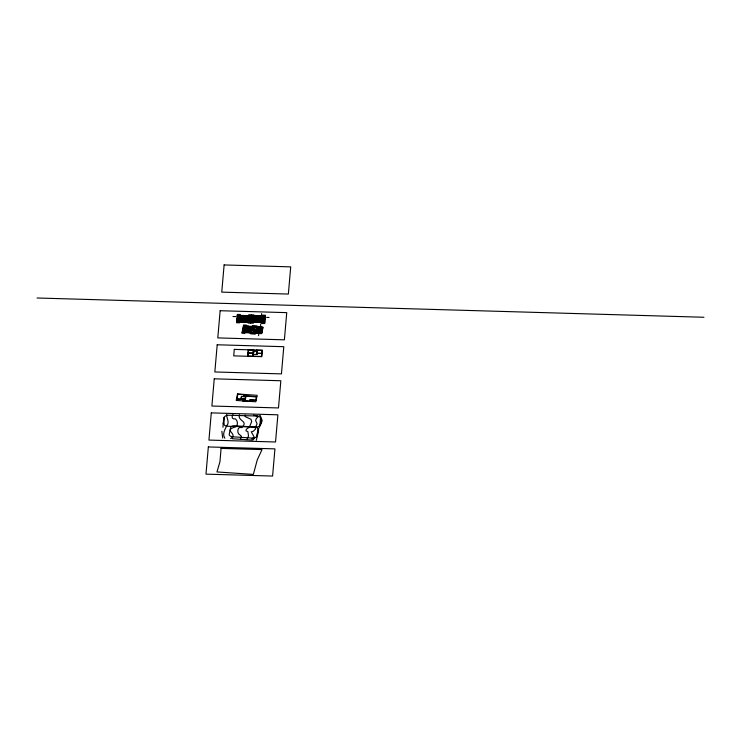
<?xml version="1.0" encoding="UTF-8"?>
<svg xmlns="http://www.w3.org/2000/svg" width="741" height="741" viewBox="0 0 741 741"><rect width="100%" height="100%" fill="white"/><g stroke="black" fill="none" stroke-linecap="round" stroke-linejoin="round"><path stroke-width="1.11" d="M260.786 323.891L260.526 325.716M261.462 315.231L261.592 313.628M259.369 321.946L259.72 320.899M256.46 316.111L256.293 317.982L254.645 318.213L254.709 317.481L256.34 317.509M259.943 316.463L261.332 316.444M242.02 319.325L241.307 319.834L247.392 319.741L247.327 320.473L245.706 320.445M249.402 319.723L248.893 319.908M237.546 318.463L237.62 317.685M238.213 318.158L238.259 317.611M238.88 317.843L239.352 317.694L238.861 317.63M245.864 321.251L247.624 321.789M246.021 321.214L247.8 320.862M246.142 319.982L246.049 320.093A1.065 0.611 0 0 1 246.012 320.297M246.234 321.585L246.299 320.77C250.764 320.881 243.937 321.27 246.253 321.538M247.337 321.446L246.734 321.529L247.309 321.316M247.892 321.798L248.189 321.001M250.013 319.945L250.06 319.399M250.653 319.871L250.717 319.093M251.319 318.862L251.384 318.084M251.986 318.556L252.033 318.009M253.941 316.861L253.904 316.379M254.265 316.778L255.738 317.176L255.812 316.37M254.7 316.509L255.312 316.426L254.728 316.639M255.701 320.251L254.469 320.705L254.496 319.945L260.536 320.39L259.906 319.843M256.043 316.37L254.413 316.166M252.838 354.198L253.014 352.151M255.793 320.14L256.071 317.333L256.293 317.982M256.247 317.62L256.219 317.889A1.204 0.695 0 0 1 256.191 317.611L255.886 317.63M253.57 352.049L253.663 350.901M260.017 318.621L260.739 318.111L256.516 317.991L256.682 316.12M254.126 352.179L252.829 352.031L252.635 354.309L257.108 354.439L257.312 352.16L256.562 352.253L256.673 350.993M261.119 317.593L261.323 316.602M262.685 320.093L263.175 320.316M263.777 320.344L263.824 319.797M264.426 320.269L264.491 319.491M223.865 423.871L224.421 417.378A3.974 2.288 0 0 1 228.589 415.21L256.701 416.016A3.974 2.288 0 0 1 260.462 418.424L261.101 418.443L260.536 424.926L259.906 424.908A3.974 2.288 0 0 1 255.738 427.085L227.626 426.27A3.974 2.288 0 0 1 223.865 423.871L223.226 423.852L223.791 417.359L224.421 417.378M237.009 321.279L237.083 320.418M237.342 316.74L237.481 315.823M237.87 321.844L238.834 321.714M238.13 319.056L237.537 319.538M239.204 319.63L238.722 319.39L239.176 319.584M239.621 321.9L239.538 322.817L236.601 322.733L237.324 314.416L240.26 314.499L240.177 315.407M239.639 321.668L240.158 315.638M240.714 321.344L240.797 320.399M241.14 320.557L241.733 320.214L241.066 320.538M241.464 316.833L241.992 317.204L241.381 316.842M241.557 315.749L241.094 317.018L242.492 316.879M242.131 318.102L241.501 317.556L245.716 317.676L245.882 315.805M241.881 318.639L241.974 317.574L241.455 318.037M241.723 321.659L241.909 320.381M241.983 319.741L242.168 317.694L246.253 317.806M242.122 317.046L242.316 315.768M241.195 315.87L242.594 315.777M242.196 321.446L242.39 320.631L241.853 320.612M242.594 316.833L242.789 316.009M242.474 320.584L242.39 321.501L241.779 321.437M242.566 321.751L242.733 319.88M242.928 317.602L243.094 315.722L243.011 317.602M242.65 321.761L242.807 319.88M243.428 317.732L243.28 320.168L245.493 320.232M243.465 319.065L243.52 318.398M243.761 321.399L243.835 320.575L245.03 320.584M244.095 317.63L245.743 317.407M244.224 316.148L244.15 316.972L245.771 317.018M244.725 319.102L244.78 318.435M244.808 319.825L244.984 317.778M244.928 321.298L245.114 320.955A1.065 0.611 0 0 1 245.16 320.751L245.067 320.612M245.086 318.343L245.012 319.26L243.15 319.204L243.224 318.287L245.086 318.343L243.215 318.398M245.354 316.314L245.697 316.583A1.204 0.695 0 0 1 245.706 316.277M245.382 317.009L245.466 316.898A1.065 0.611 0 0 1 245.512 316.685L245.503 316.527M245.447 316.185L245.577 316.509A1.065 0.611 0 0 1 245.54 316.324M245.354 321.835L245.521 319.964M245.586 321.844L245.993 320.316M246.105 315.814L245.938 317.685L247.605 317.278M246.068 319.862L246.345 317.583M246.447 317.38L246.262 319.982L247.392 319.741M246.318 321.965L247.429 321.965M247.781 316.305L247.198 316.185L247.735 316.435M248.235 316.787L248.392 315.99M248.087 322.14L248.013 323.057L250.551 323.132L251.264 314.814L248.726 314.749L248.652 315.657M248.105 321.918L248.633 315.888M248.346 320.047L248.55 317.759M249.578 317.945L249.059 318.148L249.541 317.982M250.134 318.5L250.18 317.954M250.143 322.205L248.568 322.029M250.782 317.444L250.736 318.843L250.893 317.972L248.559 317.908M250.801 319.047L250.717 319.964L248.383 319.899M247.79 356.273L248.346 349.789M247.92 356.05L248.439 350.021M250.847 322.224L250.773 323.141L253.311 323.215L253.385 322.298M250.875 321.992L251.394 315.962M251.412 315.731L251.495 314.823L254.033 314.897L253.95 315.805M251.857 320.001L251.903 319.454M252.459 320.01L252.987 319.806L252.496 319.964M252.922 322.279L251.347 322.113M253.403 322.066L253.931 316.036M253.644 321.955L253.478 321.27M254.256 321.65L254.848 321.761L254.302 321.52M255.358 321.529L255.404 321.038C251.412 320.297 257.331 323.104 255.321 321.075M252.987 356.199L253.144 354.318M253.339 352.04L253.505 350.169L248.328 350.021M255.932 322.14L256.099 320.269L254.469 320.214L255.608 319.973M253.209 356.208L253.366 354.328M256.164 322.15L256.321 320.269M256.516 317.991L258.146 318.037M253.922 349.947L253.848 350.78L256.506 350.854L256.581 350.03M256.284 321.668L256.34 321.029A1.204 0.695 0 0 1 256.367 321.307M256.59 321.77L256.664 320.946L257.849 320.955L257.822 321.807M256.97 317.343L257.044 316.518M256.905 322.4L258.09 322.437M257.053 320.177L257.229 318.13M257.266 319.464L257.322 318.797M258.276 316.555L258.201 317.38L256.571 317.352M258.526 319.501L258.637 319.038M258.785 318.176L258.516 320.612L256.303 320.547M258.868 322.224L259.109 320.353M259.47 316.194L259.304 318.074M256.794 352.142L256.951 350.271L261.99 350.41L261.462 356.44L247.809 356.05M259.85 317.565L259.841 316.509M256.923 354.318L257.099 352.262M259.646 322.178L259.554 320.936M259.878 320.26L260.054 318.213L255.969 318.093M260.045 317.565L260.554 316.296M260.749 316.351L261.351 316.324M260.656 321.112L260.054 320.751L260.6 320.807M260.86 321.927L260.665 320.973M261.666 322.539L260.091 322.363M261.86 322.539L261.777 323.456L264.713 323.539L265.435 315.231L262.499 315.138L262.425 316.055M261.879 322.316L262.407 316.287M262.119 320.445L262.323 318.148M262.74 322.437L263.62 322.428M263.351 318.343L262.823 318.547L263.314 318.38M263.907 318.899L264.509 318.408L263.953 319.223M264.509 319.241L264.556 317.843M264.574 319.445L264.491 320.362L262.157 320.297M264.583 319.288L264.667 318.371L262.333 318.306M264.694 321.214L264.62 322.085M265.009 317.537L265.093 316.629M259.906 424.908L260.462 418.424M247.54 318.009L246.457 317.704M242.187 320.39L241.714 320.427M221.855 431.243L222.708 438.079M253.867 331.69C251.801 332.255 255.525 332.589 253.922 331.616M251.134 332.505L249.717 332.366L250.236 332.394M245.595 329.689L247.086 329.458L243.141 329.189M243.354 329.013L243.511 328.235M244.048 328.735L244.16 328.189M245.271 328.272L244.725 328.458L245.225 328.309M245.66 329.365L247.17 329.05L243.168 329.06M246.132 329.402L247.031 329.736M245.688 329.226L247.114 329.319L247.327 328.263L251.773 328.559L251.551 329.625L262.008 330.338M251.468 330.032L251.996 329.791L251.264 330.134M251.94 330.069L252.468 329.828L251.523 329.764L251.31 330.829L249.124 330.681L248.744 332.542M252.894 330.134L251.607 329.347L253.033 329.449L252.079 329.384L252.894 330.134L252.468 329.828M257.09 327.272L257.599 327.133L257.099 327.272M258.137 327.67L258.248 327.124M258.702 328.031L258.859 327.253M242.427 331.848L242.613 330.94M243.354 327.29L243.539 326.373M243.15 330.421L243.585 330.449M243.669 327.855L244.104 327.892M244.595 325.947L245.521 326.142M244.234 332.468L243.307 332.274M245.364 330.43L245.827 328.152M245.021 332.524L244.836 333.431L241.918 333.237L243.604 324.966L246.521 325.16L246.327 326.068M245.067 332.292L246.29 326.299M245.956 332.589L247.485 332.524M246.244 331.579L247.809 331.329L247.651 332.135M246.642 329.291L245.753 328.911L247.17 329.05M246.577 331.996L247.17 332.033L246.66 331.764M247.105 330.319L247.494 328.383M247.281 330.551L248.8 331.116M248.337 330.514L248.754 328.467M248.624 329.865L248.43 329.291M248.439 330.745L248.763 331.301M248.513 332.524L248.893 330.662L246.864 330.523L247.086 329.458L243.233 329.217M249.587 328.411L249.958 326.549M249.3 332.681L250.412 332.728M249.874 329.949L250.282 329.421M250.263 327.92L250.43 327.105M249.884 330.616L250.301 328.578M251.986 328.319L250.458 327.985M250.68 327.948L250.847 327.133L250.245 327.04L250.06 327.957L250.662 327.948M251.171 326.827L252.227 327.133M250.884 332.922L250.699 333.83L255.265 334.145L255.45 333.228M251.903 327.754L252.422 328.161L251.875 327.8M252.033 327.124L252.551 327.522L252.005 327.161M252.199 326.466L252.385 325.558L256.951 325.864L256.766 326.781M252.496 329.689L253.033 329.449M253.394 326.549L255.543 326.827M252.977 329.717L253.19 328.652L254.765 328.763L254.543 329.828L254.747 328.856M252.82 330.884L253.024 329.865L252.727 330.921L254.302 331.032L254.515 329.967L254.228 330.977M253.052 329.726L253.255 328.708M258.007 429.91L258.646 429.947L257.331 436.403L256.701 436.356L258.063 429.641A3.974 2.288 0 0 0 254.589 427.094L234.962 425.769A3.974 2.288 0 0 0 230.553 427.77L229.238 434.226A3.974 2.288 0 0 0 232.72 436.773L232.322 438.728L251.949 440.061L252.348 438.098A3.974 2.288 0 0 0 256.757 436.088M254.2 333.015L252.107 332.876M241.205 399.158L242.39 399.242M255.497 333.005L256.09 330.069M256.117 329.93L256.794 327.013M256.34 331.422L256.599 330.106M256.636 329.967L256.895 328.652M256.97 327.967L256.497 328.068M256.895 329.05L256.386 328.615M242.566 400.872L242.844 399.501L236.481 399.075M242.891 399.279L242.992 398.778L240.964 398.639L241.427 396.37L243.456 396.509L243.835 394.647L237.861 394.24L236.916 398.871L243.113 399.288M256.803 330.856L257.062 329.124M243.78 396.027L243.678 396.528L245.864 396.676L245.03 400.807L245.327 398.936M244.104 394.434L243.826 395.796L256.858 396.685M243.502 399.779L243.298 400.918L244.521 400.77M244.011 398.843L243.863 399.76L243.029 399.723M257.766 332.209L258.711 332.144L258.498 333.2M258.609 328.078L256.525 327.939M257.933 332.227L257.748 333.144L257.84 332.274M258.776 328.078L258.961 327.17M257.942 333.163L258.748 329.226M259.165 327.17L258.757 329.18L262.295 328.921M258.025 333.172L258.618 330.245L258.359 331.116M258.646 330.106L259.165 327.522M259.091 330.273L258.905 331.19L255.821 331.394M259.118 330.134L259.304 329.217L256.432 328.763L256.821 329.05M259.711 327.207L258.942 328.254M259.22 331.709L260.915 332.061M260.184 327.013L261.73 327.244M259.498 331.727L259.313 332.644L260.767 332.765M260.554 327.263L262.573 327.559M260.869 327.281L260.647 328.189L262.101 328.319M260.36 330.356L262.073 330.866M260.387 330.227L262.101 329.856M260.971 327.365L260.952 327.457A1.204 0.695 0 0 0 261.48 327.402L261.406 327.578A1.065 0.611 0 0 1 261.073 327.466L261.017 327.55M260.082 332.024L260.193 331.848A1.204 0.695 0 0 1 259.683 331.82M260.313 332.042L260.276 331.857A1.204 0.695 0 0 0 260.786 331.894A1.065 0.611 0 0 1 260.369 331.959M261.647 327.596L261.666 327.503A1.065 0.611 0 0 0 262.018 327.531L261.684 327.615M260.813 332.746L260.999 331.829M262.138 327.531L262.157 327.439A1.204 0.695 0 0 1 261.638 327.42M261.517 330.551L261.851 331.107M261.712 330.217L262.138 329.699M262.138 328.291L262.323 327.383M261.879 330.56L261.823 330.829A1.204 0.695 0 0 1 261.823 330.551M261.999 329.967L261.944 330.236A1.204 0.695 0 0 1 261.944 329.958M261.619 333.107L261.805 332.2M261.953 331.459L262.082 330.819M262.249 330.004L262.388 329.319M262.527 328.634L262.712 327.717M249.773 401.353L250.05 399.992L256.108 400.399M243.307 329.263L243.15 330.041L243.854 329.3M243.761 330.171L243.872 329.625M244.354 330.208L244.891 330.041M246.827 327.151L247.105 326.522M247.151 327.151L248.92 327.457M247.624 326.892L248.235 326.837L247.624 327.022M247.744 328.291L249.022 327.892L248.967 328.374M248.735 326.8L248.568 327.605L246.994 327.503L249.245 326.883M248.976 326.818L247.374 326.54M249.356 328.393L249.745 326.531M249.421 332.07L249.587 331.246M249.81 332.135L249.995 331.227L249.402 331.19L249.217 332.098L249.837 332.098M251.051 331.903L251.384 332.246M251.106 331.625L251.634 331.616M255.923 333.005L256.432 333.042M257.034 333.089L257.146 332.542M252.023 329.652L251.551 329.625M258.498 335.664L258.785 334.302M222.93 427.27L223.384 422.527M252.931 440.126L254.219 438.431L253.913 436.505L251.273 431.808L253.218 431.308L255.506 429.104L255.275 427.779L257.071 423.806L255.645 420.592L256.247 418.637L258.544 416.322L253.524 415.201M261.184 423.75L262.175 420.555L260.462 416.034A1.964 1.13 0 0 0 260.11 415.59L259.572 415.368M245.206 415.016L244.66 415.757L245.475 416.748L250.94 419.258L251.699 421.573L249.374 427.149L246.318 429.271L245.993 430.864L247.855 431.577L248.531 436.051L246.688 439.7M260.647 424.899L258.674 428.465L256.96 436.06A5.113 2.955 0 0 0 257.007 436.82L257.155 437.134M256.96 437.848L256.312 440.274M237.518 319.51L238.083 318.732M250.189 318.825L250.754 318.046L250.254 318M251.282 319.908L251.857 319.13M258.155 327.994L258.804 327.235L258.313 327.17M241.307 319.834L241.825 319.371M260.221 318.584L260.739 318.111M260.582 319.908L260.063 320.381L260.258 318.102L260.693 318.602M254.923 327.392L254.265 327.365M254.96 328.05L254.265 328.068M254.274 327.402L254.33 328.022M240.788 321.427L241.427 321.242M260.61 316.713L261.249 316.527M249.56 332.348L250.217 332.19M254.645 318.213L255.784 317.972L255.58 320.251L254.496 319.945M230.599 438.607C238.871 433.504 222.393 430.641 235.49 426.909C238.38 425.427 237.796 420.592 235.36 418.85C231.294 419.471 231.803 416.405 232.961 414.608M232.97 316.518L235.749 316.592M266.677 317.389L269.057 317.454M37.05 297.993L703.95 317.259M237.25 315.323L265.352 316.138M242.251 315.999L242.872 315.972L242.789 316.889L242.177 316.824M255.784 316.416L256.405 316.388L255.765 316.685M260.258 316.518L259.646 316.453L259.572 317.37L260.184 317.343M244.261 316.12L245.845 316.166M258.238 316.527L256.645 316.509L256.664 317.241A1.204 0.695 0 0 0 256.747 316.963M257.071 316.629L256.914 316.629A1.065 0.611 0 0 1 256.914 316.833M254.182 316.787L255.765 316.833M254.246 317.018L256.08 316.926M245.503 316.898L245.688 316.62A1.204 0.695 0 0 0 245.651 316.926M257.025 317.231L256.868 317.222A1.065 0.611 0 0 0 256.895 317.018M245.993 317.046L246.29 317.352A1.065 0.611 0 0 1 246.253 317.556M245.984 317.231L247.568 317.25M259.85 317.519L261.24 317.556M237.5 317.009L240.038 317.083M248.504 317.333L251.042 317.398M251.264 317.407L253.802 317.481M262.277 317.722L264.815 317.796L262.24 318.148M237.463 317.435L240.01 317.38M248.467 317.75L251.014 317.694M251.236 317.833L253.783 317.778M239.88 317.657L237.546 317.583L237.37 319.584L239.714 319.649M253.654 318.056L251.319 317.982L251.143 319.982L253.487 320.047M243.409 318.009L244.956 318.056M257.21 318.408L258.766 318.454M255.738 318.454L255.895 318.917L251.134 318.908M257.173 318.852L258.887 318.843M237.37 318.51L242.094 318.565M246.179 318.639L250.912 318.908M259.98 319.084L264.685 319.306M237.352 318.649L241.872 318.778L241.779 319.853L241.344 319.352M246.355 318.908L250.903 319.038M251.125 319.047L255.673 319.176M260.156 319.306L264.676 319.436M255.664 319.306L255.626 319.769M243.317 319.121L244.863 319.102M257.118 319.519L258.665 319.501M243.28 319.491L244.826 319.538M257.081 319.899L258.637 319.936M237.259 319.732L239.797 319.797M248.272 320.047L250.81 320.121L248.263 320.177M251.032 320.131L253.57 320.195M262.045 320.445L264.583 320.52M237.25 319.853L239.788 319.927M251.023 320.251L253.561 320.325M262.027 320.575L264.574 320.566L262.008 320.872M237.222 320.149L239.76 320.223M245.475 320.436L245.308 321.01A1.204 0.695 0 0 0 245.262 321.353L244.965 321.316M248.235 320.473L250.773 320.547M250.995 320.547L253.533 320.621M256.284 320.751L256.173 321.946M259.859 321.131L259.248 321.066L259.165 321.983L259.785 321.955M248.189 321.02L248.059 321.613M256.673 321.288L256.349 321.372A1.204 0.695 0 0 1 256.34 321.668L256.636 321.659M244.984 321.094L245.141 321.094A1.065 0.611 0 0 0 245.104 321.298M243.808 321.427L245.391 321.446M256.191 321.779L257.775 321.826M239.825 321.779L241.418 321.789M243.4 321.881L244.586 321.881M254.07 322.187L255.256 322.187M236.685 321.816L264.796 322.622M253.441 350.901L256.895 350.993M248.189 352.966L252.737 353.096M257.22 353.225L261.73 353.355M248.17 353.105L252.727 353.235M257.201 353.364L261.721 353.494M246.401 315.981L248.124 315.981M246.725 316.148L246.188 316.138L246.707 316.101L246.633 316.916L248.216 316.963L246.077 316.453M246.16 316.407L246.697 316.426M251.31 319.936L251.783 319.955M256.043 320.909L255.775 320.344A1.065 0.611 0 0 0 255.775 320.575M250.94 321.205L252.125 321.242L250.903 321.622M255.339 321.529L255.877 321.538M255.321 321.798L255.858 321.816M253.913 321.965L255.645 321.974M244.076 328.226L243.604 328.198L243.909 329.05M243.419 325.873L263.046 327.207L261.73 333.654L242.103 332.32M247.235 326.29L248.819 326.364M250.477 326.512L251.671 326.559M249.485 327.763L249.059 328.282A1.065 0.611 0 0 1 249.133 328.059M243.474 327.559L245.993 327.735M243.409 327.855L245.938 328.031M243.381 327.985L245.91 328.152M245.78 328.3L243.456 328.143L243.048 330.125L245.373 330.282M247.281 328.485L251.56 328.661L251.143 330.699L246.91 330.301M248.698 328.754L250.245 328.856M254.608 329.532L256.182 329.643M261.638 329.958L262.471 330.023M256.905 329.921L258.479 330.023M261.592 330.19L261.749 330.199A1.065 0.611 0 0 1 261.777 329.995M251.523 329.764L261.981 330.467M248.318 329.828L250.171 329.958M254.459 330.254L256.034 330.366M261.471 330.782L261.629 330.792A1.065 0.611 0 0 1 261.656 330.588M248.402 330.227L249.939 330.329M242.909 330.31L245.447 330.44M242.891 330.393L245.419 330.569M249.847 330.986L251.421 331.097M258.266 331.579L261.703 331.838M242.835 330.69L245.354 330.866M260.156 331.82L259.656 331.922A1.065 0.611 0 0 0 260.054 331.94M260.286 331.968L260.795 331.866M249.467 331.236L250.004 331.273M255.691 332.061L258.211 332.237M245.836 331.616L245.947 332.181M246.169 331.56L247.744 331.672M247.698 331.811L248.318 331.811L247.642 332.088M250.967 332.218L251.505 332.255M246.216 332.2L247.948 332.246M258.896 333.33L260.48 333.404M243.557 396.009L256.423 396.88L255.756 400.149L249.874 399.751L249.597 401.113L242.835 400.659L243.215 398.788L245.41 398.936M232.72 436.773L252.348 438.098M260.174 321.779L260.776 322.002M241.27 315.944L241.872 316.166M250.69 326.846L251.264 327.087M226.7 414.423C226.246 417.97 230.071 422.203 226.746 425.779C225.31 428.919 221.846 433.92 224.829 438.218M239.426 414.793C237.24 421.055 248.819 420.907 241.964 427.4A1.26 0.722 0 0 1 241.51 427.631C237.75 425.936 236.824 432.059 238.806 434.207A1.158 0.667 0 0 1 239.547 434.587L241.325 436.106L240.556 439.283M260.1 319.899L260.536 320.39M241.501 317.556L241.936 318.056M263.935 319.473L264.37 320.279M251.449 318.065L251.875 318.871M250.162 319.075L250.597 319.88M237.676 317.667L238.102 318.473M257.294 332.237L257.627 333.052M256.015 317.843A1.065 0.611 0 0 1 256.025 317.657M245.299 320.983A1.204 0.695 0 0 1 245.317 320.714M256.775 316.602A1.204 0.695 0 0 1 256.747 316.879M256.516 321.446A1.065 0.611 0 0 1 256.497 321.631M256.543 321.085A1.065 0.611 0 0 1 256.534 321.261M245.873 320.066A1.204 0.695 0 0 1 245.845 320.334M246.105 317.324A1.204 0.695 0 0 1 246.086 317.602M255.932 320.631A1.204 0.695 0 0 1 255.951 320.353M249.245 328.3A1.204 0.695 0 0 1 249.3 328.022M248.541 330.958A1.065 0.611 0 0 1 248.578 330.782M248.689 331.014A1.204 0.695 0 0 1 248.744 330.745M221.077 448.407L219.957 461.745L216.965 471.943L253.339 474.407L257.266 459.902L262.008 449.583L221.077 448.407M253.116 318.093L252.625 318.25L253.144 318.046M237.842 320.825L238.991 321.27L237.842 320.825M249.522 321.168L250.68 321.613L249.522 321.168M251.356 316.342L252.514 316.787L251.356 316.342M263.046 316.676L264.194 317.129L263.046 316.676M208.341 446.943L205.979 474.138L272.586 476.055L274.939 448.87L208.341 446.943M211.287 412.885L208.934 440.08L275.532 441.997L277.894 414.812L211.287 412.885M214.242 378.827L211.889 406.022L278.486 407.948L280.839 380.754L214.242 378.827M217.196 344.778L214.834 371.963L281.441 373.89L283.794 346.695L217.196 344.778M220.151 310.72L217.789 337.905L284.387 339.832L286.748 312.637L220.151 310.72M224.115 264.945L221.754 292.13L288.36 294.057L290.713 266.862L224.115 264.945M234.295 349.382L233.73 355.875L261.842 356.68L262.407 350.197L234.295 349.382M237.62 315.564L237.101 321.594L264.417 322.381L264.945 316.351L237.62 315.564M238.259 315.962L239.417 316.407L238.259 315.962M249.949 316.296L251.097 316.75L249.949 316.296M256.664 316.324L256.84 317.519L256.664 316.324M257.025 318.695L256.951 319.603L258.813 319.658L258.896 318.741L257.016 318.797M260.424 317.38L260.943 317.75L260.341 317.389M262.62 321.538L263.777 321.992L262.62 321.538M243.761 326.123L242.548 332.125L261.388 333.404L262.601 327.402L243.761 326.123M243.363 331.431L244.465 331.922L243.363 331.431M244.363 326.503L245.466 326.994L244.363 326.503M248.485 329.023L248.3 329.94L250.152 330.06L250.338 329.152L248.485 329.023M237.509 393.99L236.203 400.436L255.83 401.77L257.136 395.314L237.509 393.99M251.171 327.392L251.495 327.763L251.171 327.392M241.594 396.5L241.177 398.538L245.243 398.815L245.66 396.778L241.594 396.5M250.328 331.542L250.653 331.903L250.328 331.542"/></g></svg>
